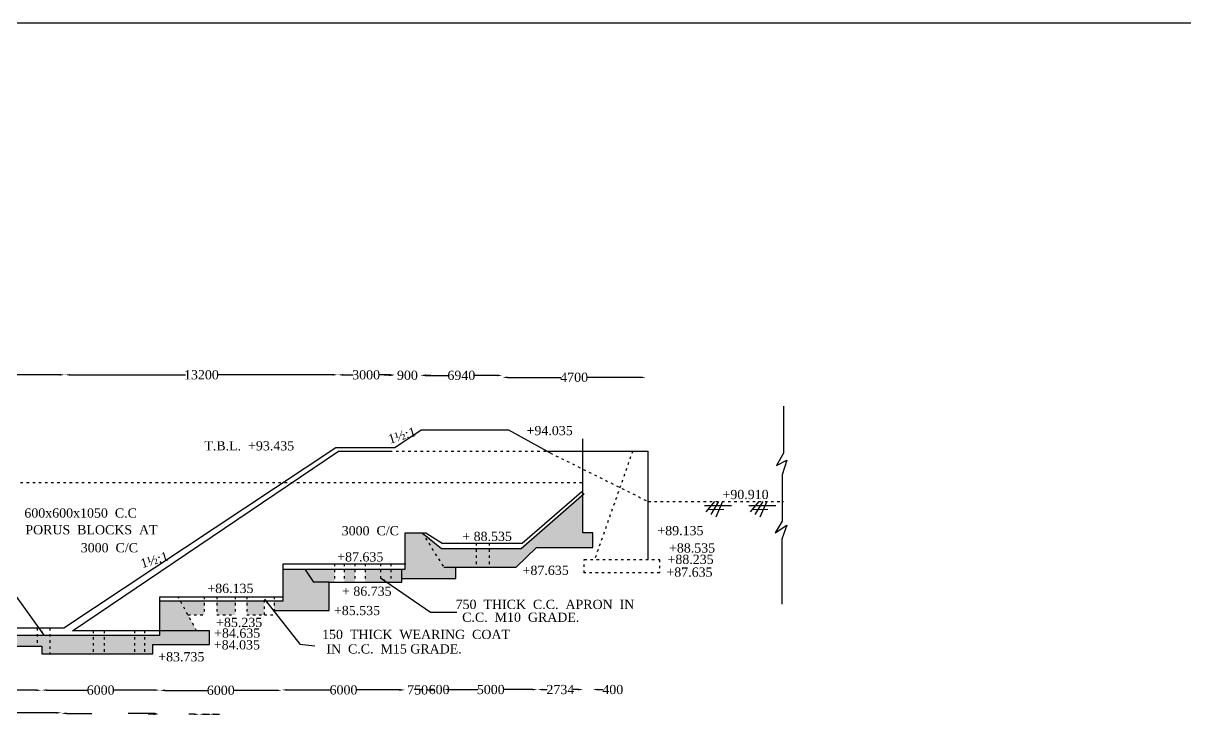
# Model space of a CAD drawing. Header units: millimetres. Extents: x 3593 to 178538, y 3198 to 112980.
# Drawn here: x 32073 to 88781, y 78854 to 112980 of the extents above; entities that cross this region are included whole.
import ezdxf

# ---------------------------------------------------------------- set-up
doc = ezdxf.new("R2010")
doc.units = ezdxf.units.MM
doc.header["$MEASUREMENT"] = 0
doc.header["$PDMODE"] = 66
doc.header["$PDSIZE"] = 170
doc.linetypes.add('ACAD_ISO03W100', pattern=[30, 12, -18])
for name, color, linetype in [('DIM', 5, 'Continuous'), ('DOT LINE', 3, 'ACAD_ISO03W100'), ('DWG. LINE', 1, 'Continuous'), ('HATCH', 2, 'Continuous'), ('TEXT', 7, 'Continuous')]:
    doc.layers.add(name, color=color, linetype=linetype)
doc.layers.add('TITLE', color=7, linetype='Continuous', lineweight=30)
doc.styles.get("Standard").update_dxf_attribs({"font": 'TIMES.TTF', "height": 450})
doc.dimstyles.get("Standard").update_dxf_attribs({"dimtxt": 450, "dimasz": 250, "dimexe": 0.18, "dimexo": 0.0625, "dimgap": 0.09, "dimtad": 0, "dimtih": 1, "dimtoh": 1, "dimdec": 1, "dimzin": 0, "dimdsep": 46, "dimtxsty": 'Standard', "dimcen": 0.09, "dimse1": 1, "dimse2": 1, "dimclrd": 5, "dimclre": 5, "dimclrt": 4, "dimadec": 0, "dimazin": 0, "dimtfac": 1, "dimtdec": 1, "dimtofl": 0, "dimtmove": 0, "dimatfit": 3, "dimfxl": 1, "dimtolj": 1, "dimtzin": 0, "dimarcsym": 0})

# ---------------------------------------------------------------- blocks, each defined once
blk = doc.blocks.new('*D3')
at = {"layer": 'Defpoints', "color": 0}
for p in [(19866, 80481), (32968, 80481), (32968, 80440)]:
    blk.add_point(p, dxfattribs=at)
at = {"layer": 'DIM', "color": 5, "lineweight": -2}
for p, q in [((20116, 80440), (25637, 80440)), ((32718, 80440), (27197, 80440))]:
    blk.add_line(p, q, dxfattribs=at)
at = {"layer": 'DIM', "color": 5}
for points in [[(20116, 80481), (20116, 80398), (19866, 80440)], [(32718, 80481), (32718, 80398), (32968, 80440)]]:
    blk.add_solid(points, dxfattribs=at)
at = {"layer": 'DIM', "color": 4, "insert": (26417, 80440), "char_height": 450, "attachment_point": 5}
blk.add_mtext('\\A1;12750', dxfattribs=at)
blk = doc.blocks.new('*D4')
at = {"layer": 'Defpoints', "color": 0}
for p in [(32968, 80440), (38740, 80446), (38740, 80440)]:
    blk.add_point(p, dxfattribs=at)
at = {"layer": 'DIM', "color": 5, "lineweight": -2}
for p, q in [((33218, 80446), (35215, 80446)), ((38490, 80446), (36492, 80446))]:
    blk.add_line(p, q, dxfattribs=at)
at = {"layer": 'DIM', "color": 5}
for points in [[(33218, 80487), (33218, 80404), (32968, 80446)], [(38490, 80487), (38490, 80404), (38740, 80446)]]:
    blk.add_solid(points, dxfattribs=at)
at = {"layer": 'DIM', "color": 4, "insert": (35854, 80446), "char_height": 450, "attachment_point": 5}
blk.add_mtext('\\A1;6000', dxfattribs=at)
blk = doc.blocks.new('*D5')
at = {"layer": 'Defpoints', "color": 0}
for p in [(38740, 80446), (44697, 80446), (44697, 80435)]:
    blk.add_point(p, dxfattribs=at)
at = {"layer": 'DIM', "color": 5, "lineweight": -2}
for p, q in [((38990, 80435), (41080, 80435)), ((44447, 80435), (42357, 80435))]:
    blk.add_line(p, q, dxfattribs=at)
at = {"layer": 'DIM', "color": 5}
for points in [[(38990, 80477), (38990, 80393), (38740, 80435)], [(44447, 80477), (44447, 80393), (44697, 80435)]]:
    blk.add_solid(points, dxfattribs=at)
at = {"layer": 'DIM', "color": 4, "insert": (41718, 80435), "char_height": 450, "attachment_point": 5}
blk.add_mtext('\\A1;6000', dxfattribs=at)
blk = doc.blocks.new('*D6')
at = {"layer": 'Defpoints', "color": 0}
for p in [(44701, 80434), (50718, 80455), (50718, 80434)]:
    blk.add_point(p, dxfattribs=at)
at = {"layer": 'DIM', "color": 5, "lineweight": -2}
for p, q in [((44951, 80455), (47072, 80455)), ((50468, 80455), (48348, 80455))]:
    blk.add_line(p, q, dxfattribs=at)
at = {"layer": 'DIM', "color": 5}
for points in [[(44951, 80497), (44951, 80413), (44701, 80455)], [(50468, 80497), (50468, 80413), (50718, 80455)]]:
    blk.add_solid(points, dxfattribs=at)
at = {"layer": 'DIM', "color": 4, "insert": (47710, 80455), "char_height": 450, "attachment_point": 5}
blk.add_mtext('\\A1;6000', dxfattribs=at)
blk = doc.blocks.new('*D7')
at = {"layer": 'Defpoints', "color": 0}
for p in [(50676, 80462), (51666, 80462), (51666, 80454)]:
    blk.add_point(p, dxfattribs=at)
at = {"layer": 'DIM', "color": 5, "lineweight": -2}
for p, q in [((50426, 80454), (50176, 80454)), ((51916, 80454), (52166, 80454))]:
    blk.add_line(p, q, dxfattribs=at)
at = {"layer": 'DIM', "color": 5}
for points in [[(50426, 80496), (50426, 80413), (50676, 80454)], [(51916, 80496), (51916, 80413), (51666, 80454)]]:
    blk.add_solid(points, dxfattribs=at)
at = {"layer": 'DIM', "color": 4, "insert": (51329, 80454), "char_height": 450, "attachment_point": 5}
blk.add_mtext('\\A1;750', dxfattribs=at)
blk = doc.blocks.new('*D8')
at = {"layer": 'Defpoints', "color": 0}
for p in [(51666, 80454), (52620, 80471), (52620, 80454)]:
    blk.add_point(p, dxfattribs=at)
at = {"layer": 'DIM', "color": 5, "lineweight": -2}
for p, q in [((51416, 80471), (51166, 80471)), ((52870, 80471), (53120, 80471))]:
    blk.add_line(p, q, dxfattribs=at)
at = {"layer": 'DIM', "color": 5}
for points in [[(51416, 80512), (51416, 80429), (51666, 80471)], [(52870, 80512), (52870, 80429), (52620, 80471)]]:
    blk.add_solid(points, dxfattribs=at)
at = {"layer": 'DIM', "color": 4, "insert": (52377, 80471), "char_height": 450, "attachment_point": 5}
blk.add_mtext('\\A1;600', dxfattribs=at)
blk = doc.blocks.new('*D9')
at = {"layer": 'Defpoints', "color": 0}
for p in [(52620, 80470), (57176, 80472), (57176, 80470)]:
    blk.add_point(p, dxfattribs=at)
at = {"layer": 'DIM', "color": 5, "lineweight": -2}
for p, q in [((52870, 80472), (54261, 80472)), ((56926, 80472), (55535, 80472))]:
    blk.add_line(p, q, dxfattribs=at)
at = {"layer": 'DIM', "color": 5}
for points in [[(52870, 80514), (52870, 80430), (52620, 80472)], [(56926, 80514), (56926, 80430), (57176, 80472)]]:
    blk.add_solid(points, dxfattribs=at)
at = {"layer": 'DIM', "color": 4, "insert": (54898, 80472), "char_height": 450, "attachment_point": 5}
blk.add_mtext('\\A1;5000', dxfattribs=at)
blk = doc.blocks.new('*D10')
at = {"layer": 'Defpoints', "color": 0}
for p in [(57176, 80472), (59416, 80472), (59416, 80472)]:
    blk.add_point(p, dxfattribs=at)
at = {"layer": 'DIM', "color": 5, "lineweight": -2}
for p, q in [((57426, 80472), (57651, 80472)), ((59166, 80472), (58942, 80472))]:
    blk.add_line(p, q, dxfattribs=at)
at = {"layer": 'DIM', "color": 5}
for points in [[(57426, 80514), (57426, 80430), (57176, 80472)], [(59166, 80514), (59166, 80430), (59416, 80472)]]:
    blk.add_solid(points, dxfattribs=at)
at = {"layer": 'DIM', "color": 4, "insert": (58296, 80472), "char_height": 450, "attachment_point": 5}
blk.add_mtext('\\A1;2734', dxfattribs=at)
blk = doc.blocks.new('*D11')
at = {"layer": 'Defpoints', "color": 0}
for p in [(59416, 80472), (59876, 80472), (59876, 80472)]:
    blk.add_point(p, dxfattribs=at)
at = {"layer": 'DIM', "color": 5, "lineweight": -2}
for p, q in [((59166, 80472), (58916, 80472)), ((60126, 80472), (60376, 80472))]:
    blk.add_line(p, q, dxfattribs=at)
at = {"layer": 'DIM', "color": 5}
for points in [[(59166, 80514), (59166, 80430), (59416, 80472)], [(60126, 80514), (60126, 80430), (59876, 80472)]]:
    blk.add_solid(points, dxfattribs=at)
at = {"layer": 'DIM', "color": 4, "insert": (60857, 80472), "char_height": 450, "attachment_point": 5}
blk.add_mtext('\\A1;400', dxfattribs=at)
blk = doc.blocks.new('*D12')
at = {"layer": 'Defpoints', "color": 0}
for p in [(19916, 95920), (34102, 95920), (34102, 95828)]:
    blk.add_point(p, dxfattribs=at)
at = {"layer": 'DIM', "color": 5, "lineweight": -2}
for p, q in [((20166, 95828), (26229, 95828)), ((33852, 95828), (27789, 95828))]:
    blk.add_line(p, q, dxfattribs=at)
at = {"layer": 'DIM', "color": 5}
for points in [[(20166, 95870), (20166, 95787), (19916, 95828)], [(33852, 95870), (33852, 95787), (34102, 95828)]]:
    blk.add_solid(points, dxfattribs=at)
at = {"layer": 'DIM', "color": 4, "insert": (27009, 95828), "char_height": 450, "attachment_point": 5}
blk.add_mtext('\\A1;14100', dxfattribs=at)
blk = doc.blocks.new('*D13')
at = {"layer": 'Defpoints', "color": 0}
for p in [(34113, 95880), (47432, 95880), (47432, 95828)]:
    blk.add_point(p, dxfattribs=at)
at = {"layer": 'DIM', "color": 5, "lineweight": -2}
for p, q in [((34363, 95828), (39992, 95828)), ((47182, 95828), (41552, 95828))]:
    blk.add_line(p, q, dxfattribs=at)
at = {"layer": 'DIM', "color": 5}
for points in [[(34363, 95870), (34363, 95787), (34113, 95828)], [(47182, 95870), (47182, 95787), (47432, 95828)]]:
    blk.add_solid(points, dxfattribs=at)
at = {"layer": 'DIM', "color": 4, "insert": (40772, 95828), "char_height": 450, "attachment_point": 5}
blk.add_mtext('\\A1;13200', dxfattribs=at)
blk = doc.blocks.new('*D14')
at = {"layer": 'Defpoints', "color": 0}
for p in [(47432, 95828), (50194, 95828), (50194, 95826)]:
    blk.add_point(p, dxfattribs=at)
at = {"layer": 'DIM', "color": 5, "lineweight": -2}
for p, q in [((47682, 95826), (48174, 95826)), ((49944, 95826), (49452, 95826))]:
    blk.add_line(p, q, dxfattribs=at)
at = {"layer": 'DIM', "color": 5}
for points in [[(47682, 95868), (47682, 95784), (47432, 95826)], [(49944, 95868), (49944, 95784), (50194, 95826)]]:
    blk.add_solid(points, dxfattribs=at)
at = {"layer": 'DIM', "color": 4, "insert": (48813, 95826), "char_height": 450, "attachment_point": 5}
blk.add_mtext('\\A1;3000', dxfattribs=at)
blk = doc.blocks.new('*D15')
at = {"layer": 'Defpoints', "color": 0}
for p in [(50194, 95826), (51466, 95826), (51466, 95805)]:
    blk.add_point(p, dxfattribs=at)
at = {"layer": 'DIM', "color": 5, "lineweight": -2}
for p, q in [((49944, 95805), (49694, 95805)), ((51716, 95805), (51966, 95805))]:
    blk.add_line(p, q, dxfattribs=at)
at = {"layer": 'DIM', "color": 5}
for points in [[(49944, 95847), (49944, 95763), (50194, 95805)], [(51716, 95847), (51716, 95763), (51466, 95805)]]:
    blk.add_solid(points, dxfattribs=at)
at = {"layer": 'DIM', "color": 4, "insert": (50830, 95805), "char_height": 450, "attachment_point": 5}
blk.add_mtext('\\A1;900', dxfattribs=at)
blk = doc.blocks.new('*D16')
at = {"layer": 'Defpoints', "color": 0}
for p in [(51466, 95805), (55460, 95805), (55460, 95800)]:
    blk.add_point(p, dxfattribs=at)
at = {"layer": 'DIM', "color": 5, "lineweight": -2}
for p, q in [((51716, 95800), (52825, 95800)), ((55210, 95800), (54102, 95800))]:
    blk.add_line(p, q, dxfattribs=at)
at = {"layer": 'DIM', "color": 5}
for points in [[(51716, 95842), (51716, 95759), (51466, 95800)], [(55210, 95842), (55210, 95759), (55460, 95800)]]:
    blk.add_solid(points, dxfattribs=at)
at = {"layer": 'DIM', "color": 4, "insert": (53463, 95800), "char_height": 450, "attachment_point": 5}
blk.add_mtext('\\A1;6940', dxfattribs=at)
blk = doc.blocks.new('*D17')
at = {"layer": 'Defpoints', "color": 0}
for p in [(55467, 95799), (62472, 95799), (62472, 95704)]:
    blk.add_point(p, dxfattribs=at)
at = {"layer": 'DIM', "color": 5, "lineweight": -2}
for p, q in [((55717, 95704), (58322, 95704)), ((62222, 95704), (59617, 95704))]:
    blk.add_line(p, q, dxfattribs=at)
at = {"layer": 'DIM', "color": 5}
for points in [[(55717, 95746), (55717, 95662), (55467, 95704)], [(62222, 95746), (62222, 95662), (62472, 95704)]]:
    blk.add_solid(points, dxfattribs=at)
at = {"layer": 'DIM', "color": 4, "insert": (58970, 95704), "char_height": 450, "attachment_point": 5}
blk.add_mtext('\\A1;4700 ', dxfattribs=at)

msp = doc.modelspace()

# ---------------------------------------------------------------- hatches: boundary and pattern name
at = {"layer": 'HATCH'}
h = msp.add_hatch(dxfattribs=at)
h.set_pattern_fill('AR-CONC', color=256, scale=100, style=0)
h.set_pattern_definition([(50, (0, 0), (717.2602, -62.752), [75, -825]), (355, (0, 0), (-138.7513, 752.192), [60, -660]), (100.4514, (59.8, -5.2), (578.5094, 689.4395), [63.74, -701.142]), (46.1842, (0, 200), (1067.241, -165.519), [112.5, -1237.5]), (96.6356, (88.9, 186.2), (934.663, 974.118), [95.61, -1051.713]), (351.1842, (0, 200), (934.662, 974.119), [90, -990]), (21, (100, 150), (596.907, -402.619), [75, -825]), (326, (100, 150), (243.3153, 725.15), [60, -660]), (71.4514, (149.74, 116.45), (840.2226, 322.5305), [63.74, -701.142]), (37.5, (0, 0), (12.15986, 332.89385), [0, -652, 0, -670, 0, -662.5]), (7.5, (0, 0), (263.0695, 394.4117), [0, -382, 0, -637, 0, -252.5]), (327.5, (-223, 0), (533.82244, -22.5549), [0, -250, 0, -780, 0, -1035]), (317.5, (-323, 0), (583.1862, 100.105), [0, -325, 0, -518, 0, -735])])
h.paths.add_polyline_path([(20542.5, 83130.5), (20070, 83130.5), (18669.17, 84110.67), (19679.5, 82082), (20523.5, 82082), (20523.5, 82584.5), (20542.5, 82584.5)])
h.paths.add_polyline_path([(21405.5, 83130.5), (20542.5, 83130.5), (20542.5, 82584.5), (21405.5, 82584.5)])
h.paths.add_polyline_path([(23811.5, 83130.5), (21405.5, 83130.5), (21405.5, 82584.5), (23811.5, 82584.5)])
h.paths.add_polyline_path([(24503, 83130.5), (23811.5, 83130.5), (23811.5, 82584.5), (24503, 82584.5)])
h.paths.add_polyline_path([(26561, 83130.5), (24503, 83130.5), (24503, 82584.5), (26561, 82584.5)])
h.paths.add_polyline_path([(27517.5, 83130.5), (26561, 83130.5), (26561, 82584.5), (27517.5, 82584.5)])
h.paths.add_polyline_path([(29830.5, 83130.5), (27517.5, 83130.5), (27517.5, 82584.5), (29830.5, 82584.5)])
h.paths.add_polyline_path([(30615, 83130.5), (29830.5, 83130.5), (29830.5, 82584.5), (30615, 82584.5)])
h.paths.add_polyline_path([(32753, 83130.5), (30615, 83130.5), (30615, 82584.5), (32753, 82584.5)])
h.paths.add_polyline_path([(33376, 83130.5), (32753, 83130.5), (32753, 82584.5), (32989.5, 82584.5), (32989.5, 82216), (33376, 82216)])
h.paths.add_polyline_path([(35483, 83130.5), (33376, 83130.5), (33376, 82216), (35483, 82216)])
h.paths.add_polyline_path([(36022.5, 83130.5), (35483, 83130.5), (35483, 82216), (36022.5, 82216)])
h.paths.add_polyline_path([(37500.5, 83130.5), (36022.5, 83130.5), (36022.5, 82216), (37500.5, 82216)])
h.paths.add_polyline_path([(38001, 83130.5), (37500.5, 83130.5), (37500.5, 82216), (38001, 82216)])
h.paths.add_polyline_path([(41165, 83336.5), (40539.5, 83336.5), (38737.5, 83336.5), (38737.5, 83130.5), (38001, 83130.5), (38001, 82216), (38395, 82216), (38395, 82673), (41165, 82673)])
h.paths.add_polyline_path([(39734.06, 84809), (38737.5, 84809), (38737.5, 83336.5), (40539.5, 83336.5)])
h.paths.add_polyline_path([(40912.5, 84809), (39734.06, 84809), (40114.98, 84112.6), (40912.5, 84112.6)])
h.paths.add_polyline_path([(42420.5, 84809), (41524.5, 84809), (41524.5, 84112.6), (42420.5, 84112.6)])
h.paths.add_polyline_path([(43845, 84809), (42988.5, 84809), (42988.5, 84112.6), (43845, 84112.6)])
h.paths.add_polyline_path([(47015, 85707.5), (46238.19, 85707.5), (45825, 86348.5), (44761, 86348.5), (44761, 84809), (44319.5, 84809), (44319.5, 84324), (47015, 84324)])
h.paths.add_polyline_path([(47274, 86348.5), (45825, 86348.5), (46238.19, 85707.5), (47015, 85707.5), (47274, 85707.5)])
h.paths.add_polyline_path([(48270.5, 86348.5), (47743, 86348.5), (47743, 85707.5), (48270.5, 85707.5)])
h.paths.add_polyline_path([(49514.5, 86348.5), (48760.5, 86348.5), (48760.5, 85707.5), (49514.5, 85707.5)])
h.paths.add_polyline_path([(50016, 86348.5), (49514.5, 86348.5), (49514.5, 85707.5), (50016, 85707.5)])
h.paths.add_polyline_path([(50554, 86348.5), (50016, 86348.5), (50016, 85707.5), (50554, 85707.5)])
h.paths.add_polyline_path([(51552.5, 88120.5), (50728, 88120.5), (50728, 86348.5), (50554, 86348.5), (50554, 85890), (53187.5, 85890), (53187.5, 86437.5), (52603, 86437.5)])
h.paths.add_polyline_path([(54180, 87355), (52486, 87355), (51552.5, 88120.5), (52603, 86437.5), (54180, 86437.5)])
h.paths.add_polyline_path([(54825.5, 87355), (54180, 87355), (54180, 86437.5), (54825.5, 86437.5)])
h.paths.add_polyline_path([(57133, 87405), (59883, 87405), (59883, 88123), (59392.5, 88123), (59392.5, 89990.73), (56381.5, 87355), (54825.5, 87355), (54825.5, 86437.5), (56142, 86437.5)])

# ---------------------------------------------------------------- linework, layer by layer
at = {"layer": 'DIM', "color": 5}
for p, q in [((33686, 79339), (27855.25, 79339)), ((34186, 79312.5), (35417.12, 79312.5)), ((38421.5, 79312.5), (37190.38, 79312.5)), ((38421.5, 79269), (38171.5, 79269)), ((40411, 79269), (40161, 79269)), ((40911, 79269), (41161, 79269)), ((41411, 79269), (41661, 79269))]:
    msp.add_line(p, q, dxfattribs=at)
for points in [[(33686, 79380.67), (33686, 79297.33), (33936, 79339)], [(34186, 79354.17), (34186, 79270.83), (33936, 79312.5)], [(38421.5, 79354.17), (38421.5, 79270.83), (38671.5, 79312.5)], [(38421.5, 79310.67), (38421.5, 79227.33), (38671.5, 79269)], [(40411, 79310.67), (40411, 79227.33), (40661, 79269)], [(40911, 79310.67), (40911, 79227.33), (40661, 79269)], [(41411, 79310.67), (41411, 79227.33), (41161, 79269)]]:
    msp.add_solid(points, dxfattribs=at)
at = {"layer": 'DOT LINE', "ltscale": 10}
msp.add_line((49972.5, 92110), (57636.59, 92110), dxfattribs=at)
for points in [[(57807, 92015), (62588.5, 89647.5), (69208.5, 89647.5)], [(61828.5, 92110), (59966.69, 86815)], [(10036.15, 90576.11), (59392.5, 90576.11)], [(51552.5, 88120.5), (52603, 86437.5)], [(54180, 87613), (54180, 86437.5)], [(54825.5, 87613), (54825.5, 86437.5)], [(47274, 86612), (47274, 85707.5)], [(47743, 86612), (47743, 85707.5)], [(48270.5, 86612), (48270.5, 85707.5)], [(48760.5, 86612), (48760.5, 85707.5)], [(49514.5, 86612), (49514.5, 85707.5)], [(50016, 86612), (50016, 85707.5)], [(40539.5, 83336.5), (39631.5, 84996.5)], [(40912.5, 84996.5), (40912.5, 84112.6)], [(41524.5, 84996.5), (41524.5, 84112.6)], [(42420.5, 84996.5), (42420.5, 84112.6)], [(42988.5, 84996.5), (42988.5, 84112.6)], [(42988.5, 84112.6), (43845, 84112.6), (43845, 84996.5)], [(44319.5, 84996.5), (44319.5, 84112.6)], [(40114.98, 84112.6), (40912.5, 84112.6)], [(41524.5, 84112.6), (42420.5, 84112.6)], [(43845, 84112.6), (44319.5, 84112.6)], [(32753, 83477), (32753, 82584.5)], [(33376, 83477), (33376, 82216)], [(35483, 83336.5), (35483, 82216)], [(36022.5, 83336.5), (36022.5, 82216)], [(37500.5, 83336.5), (37500.5, 82216)], [(38001, 83336.5), (38001, 82216)]]:
    msp.add_lwpolyline(points, dxfattribs=at)
msp.add_lwpolyline([(59465.5, 86815), (63138, 86815), (63138, 86162), (59465.5, 86162)], close=True, dxfattribs=at)
at = {"layer": 'DWG. LINE'}
for p, q in [((57636.59, 92110), (62570.5, 92110)), ((62570.5, 92110), (62570.5, 86815))]:
    msp.add_line(p, q, dxfattribs=at)
for points in [[(69185, 94291), (69185, 92001.5), (68850, 91403.5), (69347.5, 91671.5), (69124.5, 90949.5), (69124.5, 88684.5), (68789.5, 88114), (69360.5, 88501), (69107, 87815.5), (69107, 84643)], [(9054.5, 91278.13), (19963, 83477), (34059.5, 83477), (47333.5, 92276.5), (50210, 92276.5), (51497, 93150), (55771, 93150), (57807, 92015)], [(52603, 86437.5), (56142, 86437.5), (57133, 87405), (59883, 87405), (59883, 88123), (59392.5, 88123), (59392.5, 92699)], [(38737.5, 83336.5), (34478.5, 83336.5), (47459, 92110), (49972.5, 92110)], [(9006, 90872), (20070, 83130.5), (38737.5, 83130.5), (38737.5, 84996.5), (44755.5, 84996.5)], [(44761, 86348.5), (50728, 86348.5), (50728, 88120.5), (51724, 88120.5), (52532.5, 87613), (56429.5, 87613), (59337, 90140)], [(51552.5, 88120.5), (52486, 87355), (56381.5, 87355), (59454.5, 90045)], [(38737.5, 84809), (44761, 84809), (44761, 86612), (50760.5, 86612)], [(44319.5, 84324), (47015, 84324), (47015, 85707.5), (50554, 85707.5), (50554, 86348.5)], [(45825, 86348.5), (46238.19, 85707.5)], [(50554, 85890), (53187.5, 85890), (53187.5, 86437.5)], [(47015, 85707.5), (46238.19, 85707.5)], [(18669.17, 84110.67), (19679.5, 82082), (20523.5, 82082), (20523.5, 82584.5), (32989.5, 82584.5), (32989.5, 82216), (38395, 82216), (38395, 82673), (41165, 82673), (41165, 83336.5), (40539.5, 83336.5)], [(40539.5, 83336.5), (38737.5, 83336.5)]]:
    msp.add_lwpolyline(points, dxfattribs=at)
at = {"layer": 'HATCH'}
for points in [[(65828, 89647.5), (65402, 89144.5)], [(66020.5, 89647.5), (65636, 89020)], [(66207.5, 89647.5), (65880, 88890)], [(67991, 89647.5), (67565, 89144.5)], [(68183.5, 89647.5), (67799, 89020)], [(68370.5, 89647.5), (68043, 88890)], [(65334.5, 89456), (66660, 89451)], [(65492.34, 89251.17), (66270, 89269)], [(67497.5, 89456), (68823, 89451)], [(67655.34, 89251.17), (68433, 89269)]]:
    msp.add_lwpolyline(points, dxfattribs=at)
at = {"layer": 'TITLE'}
msp.add_lwpolyline([(178352, 112980), (3593, 112980), (3593, 3198), (178352, 3198)], close=True, dxfattribs=at)

# ---------------------------------------------------------------- texts
at = {"layer": 'TEXT'}
for p in [(49970.51, 92459.59), (37880.01, 86385.09)]:
    msp.add_text('1½:1', height=450, rotation=16.98553, dxfattribs=at).set_placement(p)
for s, p in [('+94.035', (56648, 92883.5)), ('T.B.L.  +93.435', (40915.5, 92140.5)), ('+90.910', (66213, 89766)), ('600x600x1050  C.C', (32128.37, 88861.92)), ('PORUS  BLOCKS  AT  ', (32177.5, 88045)), ('3000  C/C', (47622, 87997.5)), ('+ 88.535', (53509.5, 87721.5)), ('+89.135', (63031.5, 88003)), ('3000  C/C', (34881, 87168.5)), ('+88.535', (63601, 87154.5)), ('+87.635', (47402.5, 86721.5)), ('+88.235', (63529, 86601)), ('+87.635', (56453, 86066)), ('+87.635', (63474.5, 85978)), ('+86.135', (41061.5, 85184.5)), ('+ 86.735', (47635.5, 85046.5)), ('+85.535', (47242, 84105.5)), ('750  THICK  C.C.  APRON  IN', (53183.9, 84403.95)), ('+85.235', (41490, 83524.5)), ('C.C.  M10  GRADE.', (53502.5, 83776)), ('+84.635', (41393.5, 83002.5)), ('150  THICK  WEARING  COAT', (46663.5, 82938)), ('+84.035', (41379.5, 82431.5)), ('+83.735', (38665.5, 81849.5)), ('IN  C.C.  M15 GRADE.', (46872.5, 82231.5))]:
    msp.add_text(s, height=450, dxfattribs=at).set_placement(p)

# ---------------------------------------------------------------- dimensions: what is measured, and where the dimension line sits
at = {"layer": 'DIM'}
for p1, p2, distance, text, picture, middle in [((19916, 95920), (34102, 95920), -91.5, '14100', '*D12', (27009, 95828.5)), ((34113.19, 95879.86), (47431.5, 95879.86), -51.36, '13200', '*D13', (40772.34, 95828.5)), ((47431.5, 95828.5), (50194, 95828.5), -2.5, '3000', '*D14', (48812.75, 95826)), ((50194, 95826), (51466, 95826), -21, '900', '*D15', (50830, 95805)), ((51466, 95805), (55460.5, 95805), -4.5, '6940', '*D16', (53463.25, 95800.5)), ((55467.31, 95799.36), (62472.5, 95799.36), -95.36, '4700 ', '*D17', (58969.91, 95704)), ((19866, 80481), (32967.5, 80481), -41.5, '12750', '*D3', (26416.75, 80439.5)), ((32967.5, 80439.5), (38740, 80439.5), 6, '6000', '*D4', (35853.75, 80445.5)), ((38740, 80445.5), (44697, 80445.5), -10.5, '6000', '*D5', (41718.5, 80435)), ((44701.38, 80434.27), (50718.5, 80434.27), 20.73, '6000', '*D6', (47709.94, 80455)), ((52619.5, 80469.5), (57176.5, 80469.5), 2.5, '5000', '*D9', (54898, 80472)), ((57176.5, 80472), (59416.5, 80472), 0, '2734', '*D10', (58296.5, 80472)), ((59416.5, 80472), (59876, 80472), 0, '400', '*D11', (60857.4, 80472))]:
    dim = msp.add_aligned_dim(p1=p1, p2=p2, distance=distance, text=text, dimstyle='Standard', dxfattribs=at)
    dim.commit()
    dim.dimension.update_dxf_attribs({"geometry": picture, "text_midpoint": middle})
for base, p1, p2, text, picture, middle in [((51666, 80454.5), (50675.93, 80462.09), (51666, 80462.09), '750', '*D7', (51329, 80454.5)), ((52619.5, 80470.81), (51666, 80454.5), (52619.5, 80454.5), '600', '*D8', (52376.66, 80470.81))]:
    dim = msp.add_linear_dim(base=base, p1=p1, p2=p2, angle=0, text=text, dimstyle='Standard', dxfattribs=at)
    dim.commit()
    dim.dimension.update_dxf_attribs({"geometry": picture, "text_midpoint": middle, "dimtype": 161})

# ---------------------------------------------------------------- leaders
for points in [[(33102.5, 83130.5), (31094, 85931.5), (31094, 88937.5)], [(49514.5, 85930.5), (51951.5, 84245), (53240, 84245)], [(43845, 84885.5), (45570.5, 82689.5), (46304.5, 82602)]]:
    msp.add_leader(points, dimstyle='Standard', override={"dimgap": 0.09, "dimtad": 0}, dxfattribs=at)

doc.saveas('drawing.dxf')
